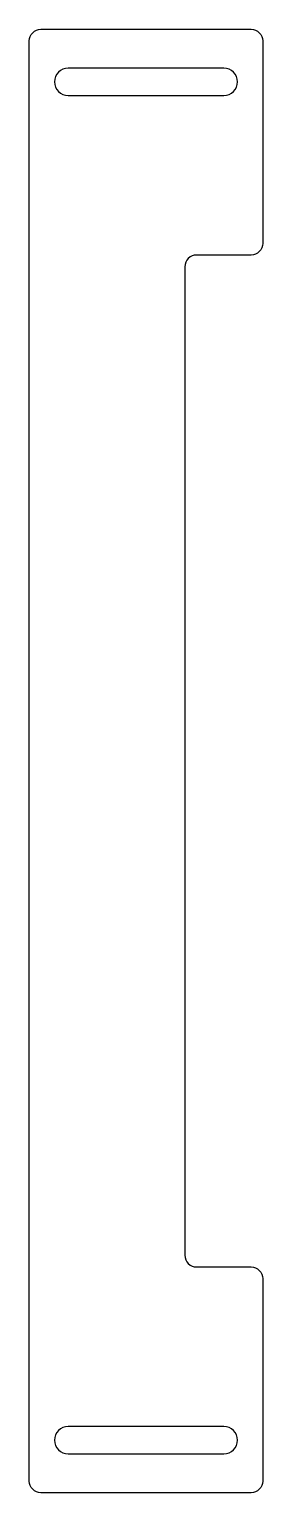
# Model space of a CAD drawing. Extents: x -30 to 30, y -188 to 188.
import ezdxf

# ---------------------------------------------------------------- set-up
doc = ezdxf.new("R2010")
doc.units = 0

msp = doc.modelspace()

# ---------------------------------------------------------------- linework, layer by layer
at = {"layer": '1'}
for points in [[(30, 185), (30, 133, -0.414214), (27, 130), (13, 130, 0.414214), (10, 127), (10, -127, 0.414214), (13, -130), (27, -130, -0.414214), (30, -133), (30, -185, -0.414214), (27, -188), (-27, -188, -0.414214), (-30, -185), (-30, 185, -0.414214), (-27, 188), (27, 188, -0.414214)], [(20, 178), (-20, 178, 1), (-20, 171), (20, 171, 1)], [(20, -171), (-20, -171, 1), (-20, -178), (20, -178, 1)]]:
    msp.add_lwpolyline(points, format="xyb", close=True, dxfattribs=at)

doc.saveas('drawing.dxf')
